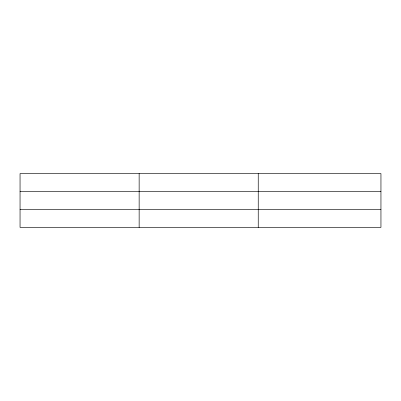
<?xml version="1.0" encoding="UTF-8"?>
<svg xmlns="http://www.w3.org/2000/svg" width="401" height="401" viewBox="0 0 401 401"><rect width="100%" height="100%" fill="white"/><g stroke="black" fill="none" stroke-linecap="round" stroke-linejoin="round"><path stroke-width="0.6" d="M139.147 227.417L139.147 173.583M258.244 227.417L258.244 173.583M380.95 209.653L380.95 227.417L20.05 227.417L20.05 173.583L380.95 173.583L380.95 209.653L20.05 209.653M20.05 191.347L380.95 191.347"/></g></svg>
